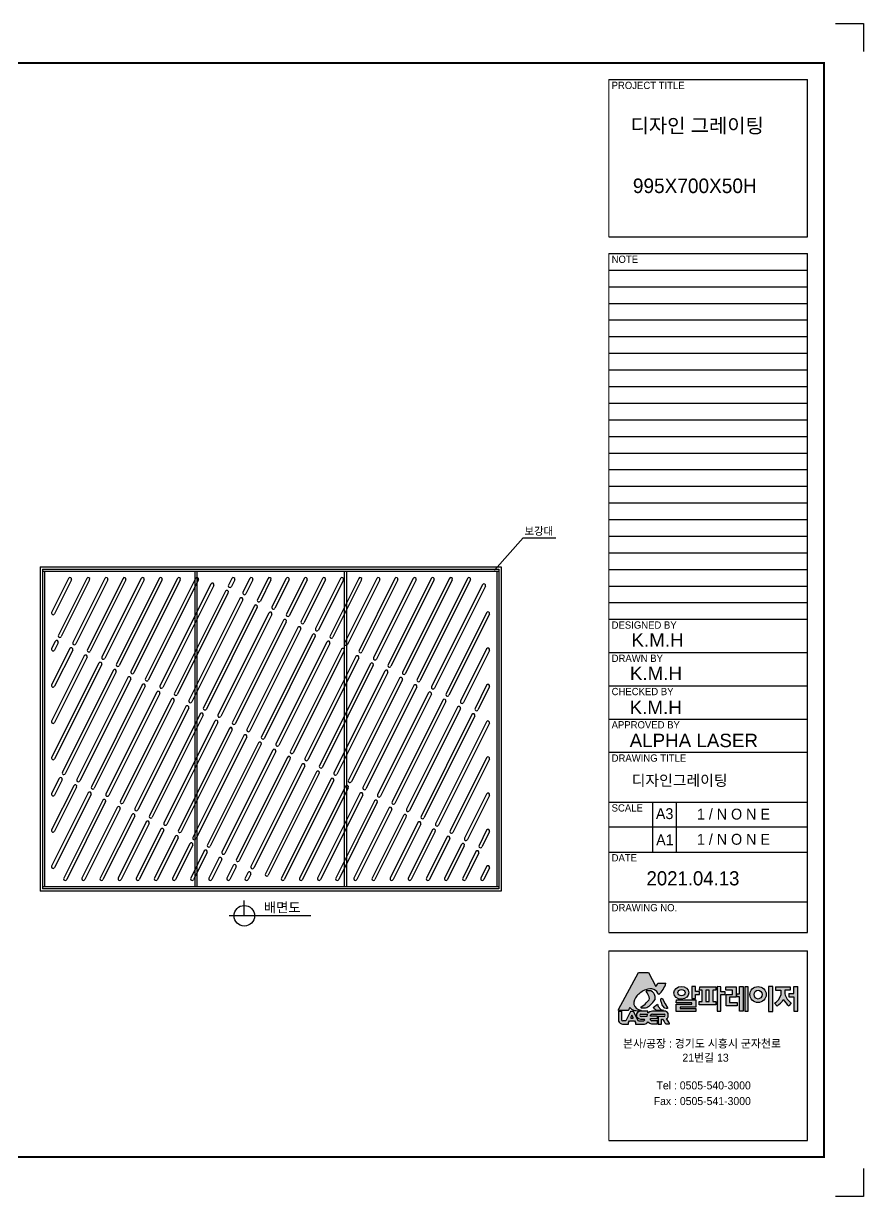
# Model space of a CAD drawing. Header units: millimetres. Extents: x 1719 to 5300, y -9423 to -6890.
# Drawn here: x 3487 to 5300, y -9423 to -6890 of the extents above; entities that cross this region are included whole.
import ezdxf
from ezdxf.enums import TextEntityAlignment as Align

# ---------------------------------------------------------------- set-up
doc = ezdxf.new("R2010")
doc.units = ezdxf.units.MM
for name, color, linetype in [('LAYOUT', 7, 'Continuous'), ('TEXT', 7, 'Continuous'), ('압연강', 40, 'Continuous')]:
    doc.layers.add(name, color=color, linetype=linetype)
doc.styles.add('H', font='')
doc.styles.get("Standard").update_dxf_attribs({"font": 'arial.ttf'})
doc.styles.get('H').set_extended_font_data('Dotum')

msp = doc.modelspace()

# ---------------------------------------------------------------- hatches: boundary and pattern name
h = msp.add_hatch(color=256)
h.dxf.hatch_style = 1
h.set_gradient(color1=(255, 0, 0), color2=(255, 159, 127), tint=1)
h.paths.add_polyline_path([(4771.353, -9019.114), (4771.265, -9020.835), (4792.044, -9020.835, 0.21428371), (4795.045, -9016.068, -0.65582827), (4796.474, -9015.672, 0.18566975), (4808.819, -9021.282, 0.14885116), (4819.485, -9021.31, 0.40417411), (4819.792, -9020.144, -0.31673285), (4804.445, -9008.054, -0.22153353), (4810.66, -8989.632, -0.10506606), (4829.845, -8976.264, -0.18522871), (4847.749, -8975.675, -0.19606385), (4857.882, -8986.88, 0.14159657), (4873.557, -8962.21), (4855.722, -8962.026), (4855.353, -8964.422), (4854, -8966.635), (4851.909, -8969.4), (4835.738, -8939.403), (4814.072, -8939.224)])
h.paths.add_polyline_path([(4831.076, -9004.452, -0.08302958), (4819.129, -9013.866, 0.23003429), (4820.355, -9015.633, 0.02120436), (4829.237, -9015.537, 0.13784813), (4839.371, -9009.452, 0.05763819), (4850.235, -8997.539, 0.06043638), (4850.117, -8990.644, 0.2375005), (4841.222, -8978.545), (4830.824, -8978.545), (4830.824, -8980.073, -0.12118266), (4838.413, -8995.509, -0.13516742)], flags=17)
h.paths.add_polyline_path([(4856.83, -9012.37), (4855.095, -9007.671), (4846.142, -9014.916, 0.04437814), (4854.043, -9021.246), (4867.625, -9020.698), (4867.625, -9020.151), (4862.844, -9018.61)], flags=17)
h.paths.add_polyline_path([(4865.391, -9008.935), (4866.791, -9011.25), (4871.232, -9015.784), (4873.892, -9016.838), (4876.92, -9016.838), (4876.887, -9015.701), (4872.061, -9006.669), (4865.458, -8994.468), (4862.565, -8996.033), (4862.565, -9000.242), (4864.618, -9005.872)])
h.paths.add_polyline_path([(4780.615, -9043.536, -0.41915539), (4777.875, -9041.03), (4777.875, -9022.551), (4771.231, -9022.551), (4771.231, -9043.854, 0.25445661), (4780.076, -9050.44), (4792.924, -9050.44), (4792.924, -9047.121), (4794.834, -9043.642), (4805.577, -9043.642), (4808.043, -9047.023), (4808.043, -9050.44), (4826.99, -9050.44, 0.1904791), (4834.73, -9045.841, 0.14773497), (4842.373, -9050.105), (4855.279, -9050.105), (4855.279, -9043.545), (4843.419, -9043.545, -0.05244857), (4840.511, -9041.483), (4840.511, -9038.412), (4855.082, -9038.412), (4855.082, -9033.431), (4840.462, -9033.431), (4840.462, -9031.215, -0.04476099), (4844.286, -9028.942), (4869.849, -9028.942, -0.64883607), (4870.391, -9033.902), (4856.495, -9033.902), (4856.495, -9050.299), (4863.941, -9050.299), (4863.941, -9039.66), (4866.488, -9039.66, 0.01692036), (4873.126, -9050.241), (4881.071, -9050.241), (4881.071, -9048.111, -0.02431798), (4874.701, -9039.835, 0.06490835), (4878.358, -9035.008), (4878.358, -9027.608, 0.2290019), (4870.124, -9022.254), (4844.34, -9022.254, 0.12700309), (4834.293, -9026.852), (4834.293, -9022.709), (4818.189, -9022.709, 0.22688985), (4810.166, -9028.406), (4810.166, -9034.493, 0.19348323), (4818.926, -9039.953), (4826.755, -9039.953, 0.03004557), (4828.262, -9041.568, 0.13671569), (4825.626, -9044.005), (4814.413, -9044.005), (4803.356, -9023.108), (4797.421, -9023.108), (4787.338, -9043.536)])
h.paths.add_polyline_path([(4797.676, -9037.925), (4797.676, -9035.807), (4800.162, -9030.878), (4803.181, -9036.066), (4803.181, -9037.925)], flags=16)
h.paths.add_polyline_path([(4819.624, -9028.935), (4833.097, -9028.897), (4832.514, -9034.405), (4820.119, -9034.405, -0.92495809)], flags=16)
edge = h.paths.add_edge_path()
edge.add_ellipse((4906.909, -8982.852), major_axis=(-16.12, -0.218), ratio=0.85059813, start_angle=0, end_angle=360)
edge = h.paths.add_edge_path(flags=16)
edge.add_ellipse((4907.127, -8982.572), major_axis=(-8.184, 0), ratio=0.84336764, start_angle=0, end_angle=360)
h.paths.add_polyline_path([(4938.381, -8997.826), (4896.044, -8997.826), (4895.779, -9004.358), (4929.42, -9004.358), (4929.42, -9007.742), (4895.896, -9007.742), (4895.896, -9022.953), (4938.259, -9022.953), (4938.259, -9016.962), (4904.038, -9016.962), (4904.038, -9013.72), (4938.381, -9013.72)])
h.paths.add_polyline_path([(4929.291, -8995.356), (4937.633, -8995.356), (4937.633, -8986.337), (4945.726, -8986.337), (4945.726, -8980.118), (4937.011, -8980.118), (4937.011, -8969.108), (4929.291, -8969.233)])
h.paths.add_polyline_path([(4951.53, -8977.404), (4951.53, -9001.509), (4945.363, -9001.509), (4945.363, -9008.605), (4981.123, -9008.605), (4981.123, -9001.572), (4974.705, -9001.572), (4974.705, -8977.393), (4980.873, -8977.393), (4980.873, -8970.297), (4946.608, -8970.297), (4946.234, -8977.404)])
h.paths.add_polyline_path([(4959.504, -8976.968), (4967.105, -8977.155), (4967.105, -9001.555), (4959.504, -9001.555)], flags=16)
h.paths.add_polyline_path([(4991.728, -8980.731), (4991.728, -8969.679), (4984.054, -8969.28), (4984.054, -9022.651), (4992.325, -9022.651), (4992.325, -8986.606), (5001.395, -8986.606), (5001.395, -8980.731)])
h.paths.add_polyline_path([(5010.621, -8992.301), (5025.269, -8992.301), (5025.269, -8970.255), (5003.017, -8970.255), (5003.078, -8977.368), (5017.414, -8977.368), (5017.414, -8986.727), (5003.39, -8986.727), (5003.39, -9010.952), (5027.387, -9010.952), (5027.387, -9003.541), (5010.621, -9003.541)])
h.paths.add_polyline_path([(5032.386, -9022.726), (5040.551, -9022.726), (5040.551, -8969.367), (5032.446, -8969.367), (5032.446, -8985.451), (5026.461, -8985.451), (5026.363, -8991.637), (5032.386, -8991.637)])
h.paths.add_polyline_path([(5043.634, -9022.787), (5051.016, -9022.787), (5051.016, -8969.763), (5043.634, -8969.763)])
edge = h.paths.add_edge_path()
edge.add_ellipse((5072.266, -8986.648), major_axis=(-17.657, 0), ratio=0.97440093, start_angle=0, end_angle=360)
edge = h.paths.add_edge_path(flags=16)
edge.add_ellipse((5072.329, -8986.648), major_axis=(0, -9.662), ratio=0.89757008, start_angle=0, end_angle=360)
h.paths.add_polyline_path([(5095.232, -9022.987), (5104.116, -9022.987), (5104.116, -8969.439), (5095.232, -8969.519)])
h.paths.add_polyline_path([(5126.847, -8997.393, 0.12138521), (5138.942, -9010.881), (5143.987, -9004.981, -0.19692761), (5130.35, -8985.026), (5130.35, -8977.425), (5141.703, -8977.425), (5141.703, -8970.218), (5110.288, -8970.218), (5110.288, -8977.269), (5121.729, -8977.269), (5121.729, -8988.027, -0.18109708), (5107.854, -9005.605), (5113.581, -9011.426, 0.10922561)])
h.paths.add_polyline_path([(5158.232, -8969.349), (5149.793, -8969.349), (5149.793, -8984.501), (5138.661, -8984.501), (5138.661, -8991.48), (5149.627, -8991.48), (5149.627, -9022.525), (5158.232, -9022.525)])

# ---------------------------------------------------------------- linework, layer by layer
for p, q in [((5239.686, -6890.44), (5299.978, -6890.44)), ((5299.978, -6890.44), (5299.978, -6950.732)), ((4750.644, -7011.589), (5178.829, -7011.589)), ((5178.829, -7351.12), (5178.829, -7011.589)), ((4750.644, -7351.12), (5178.829, -7351.12)), ((4750.644, -7387.008), (5178.829, -7387.008)), ((5178.829, -8852.41), (5178.829, -7387.008)), ((4750.644, -7422.896), (5178.829, -7422.896)), ((4750.644, -7458.784), (5178.829, -7458.784)), ((4750.644, -7494.672), (5178.829, -7494.672)), ((4750.644, -7530.56), (5178.829, -7530.56)), ((4750.644, -7566.448), (5178.829, -7566.448)), ((4750.644, -7602.336), (5178.829, -7602.336)), ((4750.644, -7638.224), (5178.829, -7638.224)), ((4750.644, -7674.112), (5178.829, -7674.112)), ((4750.644, -7710), (5178.829, -7710)), ((4750.644, -7745.888), (5178.829, -7745.888)), ((4750.644, -7781.776), (5178.829, -7781.776)), ((4750.644, -7817.664), (5178.829, -7817.664)), ((4750.644, -7853.552), (5178.829, -7853.552)), ((4750.644, -7889.44), (5178.829, -7889.44)), ((4750.644, -7925.328), (5178.829, -7925.328)), ((4750.644, -7961.216), (5178.829, -7961.216)), ((4750.644, -7997.104), (5178.829, -7997.104)), ((4750.644, -8032.992), (5178.829, -8032.992)), ((3522.844, -8063.423), (4517.844, -8063.423)), ((3522.844, -8063.423), (3522.844, -8763.423)), ((3527.844, -8068.423), (4512.844, -8068.423)), ((3527.844, -8068.423), (3527.844, -8758.423)), ((3527.844, -8072.923), (4512.844, -8072.923)), ((3532.344, -8072.923), (3532.344, -8753.923)), ((3856.844, -8072.923), (3856.844, -8753.923)), ((3861.344, -8072.923), (3861.344, -8753.923)), ((4179.344, -8072.923), (4179.344, -8753.923)), ((4183.844, -8072.923), (4183.844, -8753.923)), ((4508.344, -8072.923), (4508.344, -8753.923)), ((4512.844, -8068.423), (4512.844, -8758.423)), ((4517.844, -8063.423), (4517.844, -8763.423)), ((4750.644, -8068.88), (5178.829, -8068.88)), ((4750.644, -8104.768), (5178.829, -8104.768)), ((4750.644, -8140.656), (5178.829, -8140.656)), ((4750.644, -8176.544), (5178.829, -8176.544)), ((4750.644, -8248.32), (5178.829, -8248.32)), ((4750.644, -8320.096), (5178.829, -8320.096)), ((4750.644, -8391.872), (5178.829, -8391.872)), ((4750.644, -8463.648), (5178.829, -8463.648)), ((4750.644, -8571.312), (5178.829, -8571.312)), ((4844.5, -8571.312), (4844.5, -8678.976)), ((4895.966, -8571.312), (4895.966, -8678.976)), ((5178.829, -8625.144), (4750.644, -8625.144)), ((4750.644, -8678.976), (5178.829, -8678.976)), ((4512.844, -8753.923), (3527.844, -8753.923)), ((4512.844, -8758.423), (3527.844, -8758.423)), ((4517.844, -8763.423), (3522.844, -8763.423)), ((3963.653, -8816.595), (3963.653, -8783.823)), ((4750.644, -8786.64), (5178.829, -8786.64)), ((4107.296, -8816.595), (3930.882, -8816.595)), ((4750.644, -8852.41), (5178.829, -8852.41)), ((4750.644, -8892.489), (5178.829, -8892.489)), ((5178.829, -9301.548), (5178.829, -8892.489)), ((4771.353, -9019.114), (4814.072, -8939.224)), ((4814.072, -8939.224), (4835.738, -8939.403)), ((4835.738, -8939.403), (4851.909, -8969.4)), ((4855.353, -8964.422), (4855.722, -8962.026)), ((4855.722, -8962.026), (4873.557, -8962.21)), ((4841.222, -8978.545), (4830.824, -8978.545)), ((4830.824, -8978.545), (4830.824, -8980.073)), ((4851.909, -8969.4), (4854, -8966.635)), ((4854, -8966.635), (4855.353, -8964.422)), ((4937.011, -8969.108), (4929.291, -8969.233)), ((4929.291, -8969.233), (4929.291, -8995.356)), ((4937.011, -8980.118), (4937.011, -8969.108)), ((4945.726, -8980.118), (4937.011, -8980.118)), ((4937.633, -8995.356), (4937.633, -8986.337)), ((4937.633, -8986.337), (4945.726, -8986.337)), ((4945.726, -8986.337), (4945.726, -8980.118)), ((4946.234, -8977.404), (4946.608, -8970.297)), ((4951.53, -8977.404), (4946.234, -8977.404)), ((4946.608, -8970.297), (4980.873, -8970.297)), ((4951.53, -9001.509), (4951.53, -8977.404)), ((4959.504, -8976.968), (4959.504, -9001.555)), ((4967.105, -8977.155), (4959.504, -8976.968)), ((4967.105, -9001.555), (4967.105, -8977.155)), ((4980.873, -8977.393), (4974.705, -8977.393)), ((4974.705, -8977.393), (4974.705, -9001.572)), ((4980.873, -8970.297), (4980.873, -8977.393)), ((4984.054, -8969.28), (4984.054, -9022.651)), ((4991.728, -8969.679), (4984.054, -8969.28)), ((4991.728, -8980.731), (4991.728, -8969.679)), ((5001.395, -8980.731), (4991.728, -8980.731)), ((4992.325, -9022.651), (4992.325, -8986.606)), ((4992.325, -8986.606), (5001.395, -8986.606)), ((5001.395, -8986.606), (5001.395, -8980.731)), ((5003.017, -8970.255), (5025.269, -8970.255)), ((5003.078, -8977.368), (5003.017, -8970.255)), ((5017.414, -8977.368), (5003.078, -8977.368)), ((5003.39, -9010.952), (5003.39, -8986.727)), ((5003.39, -8986.727), (5017.414, -8986.727)), ((5017.414, -8986.727), (5017.414, -8977.368)), ((5025.269, -8970.255), (5025.269, -8992.301)), ((5026.363, -8991.637), (5026.461, -8985.451)), ((5026.461, -8985.451), (5032.446, -8985.451)), ((5032.446, -8985.451), (5032.446, -8969.367)), ((5032.446, -8969.367), (5040.551, -8969.367)), ((5040.551, -8969.367), (5040.551, -9022.726)), ((5043.634, -8969.763), (5043.634, -9022.787)), ((5051.016, -8969.763), (5043.634, -8969.763)), ((5051.016, -9022.787), (5051.016, -8969.763)), ((5104.116, -8969.439), (5095.232, -8969.519)), ((5095.232, -8969.519), (5095.232, -9022.987)), ((5104.116, -9022.987), (5104.116, -8969.439)), ((5110.288, -8970.218), (5141.703, -8970.218)), ((5110.288, -8970.218), (5110.288, -8977.269)), ((5110.288, -8977.269), (5121.729, -8977.269)), ((5121.729, -8977.269), (5121.729, -8988.027)), ((5141.703, -8977.425), (5130.35, -8977.425)), ((5130.35, -8977.425), (5130.35, -8985.026)), ((5138.661, -8984.501), (5138.661, -8991.48)), ((5138.661, -8984.501), (5149.793, -8984.501)), ((5141.703, -8970.218), (5141.703, -8977.425)), ((5149.793, -8984.501), (5149.793, -8969.349)), ((5149.793, -8969.349), (5158.232, -8969.349)), ((5158.232, -9022.525), (5158.232, -8969.349)), ((4846.142, -9014.916), (4855.095, -9007.671)), ((4855.095, -9007.671), (4856.83, -9012.37)), ((4856.83, -9012.37), (4862.844, -9018.61)), ((4862.565, -8996.033), (4865.458, -8994.468)), ((4862.565, -9000.242), (4862.565, -8996.033)), ((4864.618, -9005.872), (4862.565, -9000.242)), ((4865.391, -9008.935), (4864.618, -9005.872)), ((4866.791, -9011.25), (4865.391, -9008.935)), ((4865.504, -8994.552), (4872.061, -9006.669)), ((4871.232, -9015.784), (4866.791, -9011.25)), ((4872.061, -9006.669), (4876.887, -9015.701)), ((4895.779, -9004.358), (4896.044, -8997.826)), ((4929.42, -9004.358), (4895.779, -9004.358)), ((4895.896, -9022.953), (4895.896, -9007.742)), ((4895.896, -9007.742), (4929.42, -9007.742)), ((4896.044, -8997.826), (4938.381, -8997.826)), ((4938.381, -9013.72), (4904.038, -9013.72)), ((4904.038, -9013.72), (4904.038, -9016.962)), ((4929.291, -8995.356), (4937.633, -8995.356)), ((4929.42, -9007.742), (4929.42, -9004.358)), ((4938.381, -8997.826), (4938.381, -9013.72)), ((4945.363, -9008.605), (4945.363, -9001.509)), ((4945.363, -9001.509), (4951.53, -9001.509)), ((4981.123, -9008.605), (4945.363, -9008.605)), ((4959.504, -9001.555), (4967.105, -9001.555)), ((4974.705, -9001.572), (4981.123, -9001.572)), ((4981.123, -9001.572), (4981.123, -9008.605)), ((5027.387, -9010.952), (5003.39, -9010.952)), ((5025.269, -8992.301), (5010.621, -8992.301)), ((5010.621, -8992.301), (5010.621, -9003.541)), ((5010.621, -9003.541), (5027.387, -9003.541)), ((5032.386, -8991.637), (5026.363, -8991.637)), ((5027.387, -9003.541), (5027.387, -9010.952)), ((5032.386, -9022.726), (5032.386, -8991.637)), ((5107.854, -9005.605), (5113.581, -9011.426)), ((5138.661, -8991.48), (5149.627, -8991.48)), ((5143.987, -9004.981), (5138.942, -9010.881)), ((5149.627, -8991.48), (5149.627, -9022.525)), ((4771.231, -9022.551), (4777.875, -9022.551)), ((4771.231, -9022.551), (4771.231, -9043.854)), ((4771.265, -9020.835), (4771.353, -9019.114)), ((4792.044, -9020.835), (4771.265, -9020.835)), ((4777.875, -9022.551), (4777.875, -9041.03)), ((4797.421, -9023.108), (4787.338, -9043.536)), ((4803.356, -9023.108), (4797.421, -9023.108)), ((4800.162, -9030.878), (4797.676, -9035.807)), ((4797.676, -9035.807), (4797.676, -9037.925)), ((4797.676, -9037.925), (4803.181, -9037.925)), ((4803.181, -9036.066), (4800.162, -9030.878)), ((4803.181, -9037.925), (4803.181, -9036.066)), ((4814.413, -9044.005), (4803.356, -9023.108)), ((4810.166, -9028.406), (4810.166, -9034.493)), ((4834.293, -9022.709), (4818.189, -9022.709)), ((4818.926, -9039.953), (4826.755, -9039.953)), ((4819.624, -9028.935), (4833.097, -9028.897)), ((4832.514, -9034.405), (4820.051, -9034.405)), ((4833.097, -9028.897), (4832.514, -9034.405)), ((4834.293, -9026.852), (4834.293, -9022.709)), ((4840.462, -9033.431), (4840.462, -9031.215)), ((4855.082, -9033.431), (4840.462, -9033.431)), ((4840.511, -9041.483), (4840.511, -9038.412)), ((4840.511, -9038.412), (4855.082, -9038.412)), ((4844.286, -9028.942), (4869.849, -9028.942)), ((4870.124, -9022.254), (4844.34, -9022.254)), ((4867.625, -9020.698), (4854.043, -9021.246)), ((4855.082, -9038.412), (4855.082, -9033.431)), ((4870.391, -9033.902), (4856.495, -9033.902)), ((4856.495, -9033.902), (4856.495, -9050.299)), ((4862.844, -9018.61), (4867.625, -9020.151)), ((4863.941, -9050.299), (4863.941, -9039.66)), ((4863.941, -9039.66), (4866.488, -9039.66)), ((4867.625, -9020.151), (4867.625, -9020.698)), ((4873.892, -9016.838), (4871.232, -9015.784)), ((4876.92, -9016.838), (4873.892, -9016.838)), ((4876.887, -9015.701), (4876.92, -9016.838)), ((4878.358, -9035.008), (4878.358, -9027.608)), ((4938.259, -9022.953), (4895.896, -9022.953)), ((4904.038, -9016.962), (4938.259, -9016.962)), ((4938.259, -9016.962), (4938.259, -9022.953)), ((4984.054, -9022.651), (4992.325, -9022.651)), ((5040.551, -9022.726), (5032.386, -9022.726)), ((5043.634, -9022.787), (5051.016, -9022.787)), ((5095.232, -9022.987), (5104.116, -9022.987)), ((5149.627, -9022.525), (5158.232, -9022.525)), ((4780.076, -9050.44), (4792.924, -9050.44)), ((4787.338, -9043.536), (4780.34, -9043.536)), ((4792.924, -9047.121), (4794.834, -9043.642)), ((4792.924, -9050.44), (4792.924, -9047.121)), ((4794.834, -9043.642), (4805.577, -9043.642)), ((4805.577, -9043.642), (4808.043, -9047.023)), ((4808.043, -9047.023), (4808.043, -9050.44)), ((4808.043, -9050.44), (4826.99, -9050.44)), ((4825.626, -9044.005), (4814.413, -9044.005)), ((4842.373, -9050.105), (4855.279, -9050.105)), ((4855.279, -9043.545), (4843.419, -9043.545)), ((4855.279, -9050.105), (4855.279, -9043.545)), ((4856.495, -9050.299), (4863.941, -9050.299)), ((4873.126, -9050.241), (4881.071, -9050.241)), ((4881.071, -9050.241), (4881.071, -9048.111)), ((4750.644, -9301.548), (5178.829, -9301.548)), ((5299.978, -9362.405), (5299.978, -9422.697)), ((5299.978, -9422.697), (5239.686, -9422.697))]:
    msp.add_line(p, q)
at = {"color": 0, "lineweight": 20}
for p, q in [((4750.644, -7351.12), (4750.644, -7011.589)), ((4750.644, -8852.41), (4750.644, -7387.008)), ((4750.644, -9301.548), (4750.644, -8892.489))]:
    msp.add_line(p, q, dxfattribs=at)
at = {"color": 4}
for p, q in [((4503.483, -8070.654), (4565.604, -8000.491)), ((4565.604, -8000.491), (4636.127, -8000.491))]:
    msp.add_line(p, q, dxfattribs=at)
msp.add_circle((3963.653, -8816.595), 22.209)
for centre, radius, start, end in [((4823.037, -8947.426), 52.639, 311.450856, 343.688092), ((4851.71, -9028.093), 56.253, 112.874191, 136.864774), ((4839.565, -8999.306), 25.008, 70.897875, 112.875146), ((4803.24, -9003.217), 36.008, 12.360482, 39.998737), ((4833.652, -8993.43), 16.7, 9.603428, 63.04441), ((4839.077, -8993.701), 20.004, 19.937496, 64.30917), ((5091.322, -8978.29), 31.928, 301.183897, 342.243286), ((5161.52, -8978.363), 31.873, 192.066379, 236.628652), ((4827.322, -9005.513), 23.017, 136.374935, 186.339734), ((4820.704, -9003.201), 16.968, 196.62086, 266.919681), ((4810.66, -8989.632), 8.407257610087983e-13, 159.499335, 330.642246), ((4796.953, -8973.435), 46.113, 298.744002, 317.729432), ((4821.561, -9013.487), 2.461, 188.84762, 240.666143), ((4823.479, -8994.465), 21.845, 285.284059, 316.678667), ((4818.506, -8986.659), 21.785, 305.237908, 336.029381), ((4793.304, -8956.533), 70.162, 311.040269, 324.23537), ((4821.759, -8994.576), 28.629, 354.060111, 7.894282), ((5088.476, -8974.409), 44.728, 304.144287, 329.078111), ((5160.264, -8979.593), 37.862, 208.042123, 235.726125), ((4788.238, -9015.111), 6.874, 303.622917, 352.00729), ((4795.845, -9016.18), 0.808, 38.969526, 171.952327), ((4809.94, -9002.427), 18.888, 224.525084, 266.598355), ((4796.474, -9015.672), 6.429079348890809e-13, 41.27589, 185.355825), ((4814.198, -9003.78), 18.31, 252.915246, 285.363177), ((4820.132, -9033.943), 11.401, 99.810014, 150.943632), ((4821.337, -9026.327), 13.837, 216.162997, 259.964855), ((4820.085, -9031.651), 2.754, 99.63864, 269.291235), ((4819.035, -9020.568), 0.868, 270.941248, 29.231829), ((4823.662, -8910.909), 104.776, 268.191046, 273.049999), ((4840.932, -9028.235), 18.392, 219.576346, 226.460213), ((4848.222, -9044.012), 22.101, 100.116137, 129.068103), ((4855.045, -9051.393), 24.896, 115.603417, 125.855038), ((4885.68, -8973.658), 57.145, 226.21908, 236.38313), ((5026.102, -8946.89), 184.616, 210.165655, 214.043147), ((4869.013, -9031.543), 2.732, 300.282236, 72.190083), ((4868.702, -9033.449), 11.285, 31.170272, 82.764029), ((4858.018, -9023.394), 23.423, 315.418233, 330.273293), ((4962.921, -8978.523), 107.433, 214.798961, 220.371132), ((4781.705, -9039.02), 11.536, 204.778695, 261.883955), ((4780.477, -9040.936), 2.604, 182.061918, 266.973053), ((4831.317, -9047.517), 6.688, 117.182533, 148.322406), ((4825.042, -9038.35), 12.245, 279.151715, 322.289549), ((4845.61, -9035.321), 15.134, 224.033536, 257.648747), ((4851.764, -9028.689), 17.039, 228.666746, 240.676069)]:
    msp.add_arc(centre, radius, start, end)
for centre, major_axis, ratio in [((4906.909, -8982.852), (-16.12, -0.218), 0.85059813), ((4907.127, -8982.572), (-8.184, 0), 0.84336764), ((5072.266, -8986.648), (-17.657, 0), 0.97440093), ((5072.329, -8986.648), (0, -9.662), 0.89757008)]:
    msp.add_ellipse(centre, major_axis=major_axis, ratio=ratio)
at = {"layer": 'LAYOUT'}
for p, q in [((5214.717, -6975.701), (4159.61, -6975.701)), ((5214.717, -7212.562), (5214.717, -6975.701)), ((5214.717, -9337.436), (5214.717, -8953.761)), ((4234.213, -9337.436), (5214.717, -9337.436))]:
    msp.add_line(p, q, dxfattribs=at)
at = {"layer": 'LAYOUT', "const_width": 4.263}
msp.add_lwpolyline([(1804.27, -9337.436), (5214.717, -9337.436), (5214.717, -6975.701), (1804.27, -6975.701)], close=True, dxfattribs=at)
at = {"layer": '압연강'}
for p, q in [((3584.45, -8088.423), (3547.844, -8161.637)), ((3590.711, -8091.553), (3554.105, -8164.767)), ((3623.582, -8088.423), (3562.372, -8210.843)), ((3629.843, -8091.553), (3568.633, -8213.973)), ((3662.713, -8088.423), (3593.677, -8226.495)), ((3668.974, -8091.553), (3599.938, -8229.626)), ((3701.844, -8088.423), (3624.982, -8242.148)), ((3708.105, -8091.553), (3631.243, -8245.278)), ((3740.975, -8088.423), (3656.287, -8257.8)), ((3747.236, -8091.553), (3662.548, -8260.931)), ((3780.106, -8088.423), (3687.591, -8273.453)), ((3786.367, -8091.553), (3693.852, -8276.583)), ((3819.238, -8088.423), (3718.896, -8289.105)), ((3825.499, -8091.553), (3725.157, -8292.236)), ((3858.369, -8088.423), (3750.201, -8304.758)), ((3864.63, -8091.553), (3756.462, -8307.888)), ((3891.444, -8100.535), (3781.506, -8320.41)), ((3936.631, -8088.423), (3929.457, -8102.771)), ((3942.892, -8091.553), (3935.718, -8105.901)), ((3975.762, -8088.423), (3960.762, -8118.423)), ((3982.023, -8091.553), (3967.023, -8121.554)), ((4014.894, -8088.423), (3992.067, -8134.076)), ((4021.154, -8091.553), (3998.328, -8137.206)), ((4054.025, -8088.423), (4023.372, -8149.728)), ((4060.286, -8091.553), (4029.633, -8152.859)), ((4093.156, -8088.423), (4054.677, -8165.381)), ((4099.417, -8091.553), (4060.938, -8168.511)), ((4132.287, -8088.423), (4085.982, -8181.033)), ((4138.548, -8091.553), (4092.243, -8184.164)), ((4171.418, -8088.423), (4117.287, -8196.686)), ((4177.679, -8091.553), (4123.548, -8199.816)), ((4210.549, -8088.423), (4148.592, -8212.338)), ((4216.81, -8091.553), (4154.853, -8215.469)), ((4249.681, -8088.423), (4179.897, -8227.991)), ((4255.942, -8091.553), (4186.158, -8231.121)), ((4288.812, -8088.423), (4211.202, -8243.643)), ((4295.073, -8091.553), (4217.463, -8246.774)), ((4327.943, -8088.423), (4242.507, -8259.296)), ((4334.204, -8091.553), (4248.768, -8262.426)), ((4367.074, -8088.423), (4273.812, -8274.948)), ((4373.335, -8091.553), (4280.073, -8278.079)), ((4406.205, -8088.423), (4305.117, -8290.6)), ((4412.466, -8091.553), (4311.378, -8293.731)), ((4445.337, -8088.423), (4336.422, -8306.253)), ((4451.598, -8091.553), (4342.683, -8309.383)), ((4477.664, -8102.03), (4367.727, -8321.905)), ((3897.705, -8103.665), (3787.767, -8323.541)), ((3922.749, -8116.187), (3812.811, -8336.063)), ((3929.01, -8119.318), (3819.072, -8339.193)), ((4483.925, -8105.161), (4373.988, -8325.036)), ((3954.054, -8131.84), (3844.116, -8351.715)), ((3960.315, -8134.97), (3850.377, -8354.846)), ((3985.359, -8147.492), (3875.421, -8367.368)), ((3991.62, -8150.623), (3881.682, -8370.498)), ((4016.664, -8163.145), (3906.726, -8383.02)), ((4022.925, -8166.275), (3912.987, -8386.15)), ((4047.969, -8178.797), (3938.031, -8398.672)), ((4486.583, -8162.456), (4399.031, -8337.558)), ((4492.844, -8165.586), (4405.292, -8340.688)), ((4054.23, -8181.928), (3944.292, -8401.803)), ((4079.274, -8194.45), (3969.336, -8414.325)), ((4085.535, -8197.58), (3975.597, -8417.455)), ((3555.663, -8224.259), (3547.844, -8239.899)), ((3561.924, -8227.39), (3554.105, -8243.03)), ((4110.579, -8210.102), (4000.641, -8429.977)), ((4116.84, -8213.233), (4006.902, -8433.108)), ((4141.884, -8225.755), (4031.946, -8445.63)), ((4148.145, -8228.885), (4038.207, -8448.76)), ((3586.968, -8239.912), (3547.844, -8318.161)), ((3593.229, -8243.042), (3554.105, -8321.292)), ((4173.189, -8241.407), (4063.251, -8461.282)), ((4179.45, -8244.537), (4069.512, -8464.413)), ((4486.583, -8240.718), (4430.336, -8353.21)), ((4492.844, -8243.849), (4436.597, -8356.341)), ((3618.273, -8255.564), (3547.844, -8396.424)), ((3649.578, -8271.217), (3547.844, -8474.686)), ((3624.534, -8258.695), (3554.105, -8399.554)), ((3655.839, -8274.347), (3554.105, -8477.817)), ((4204.494, -8257.059), (4094.556, -8476.935)), ((4210.755, -8260.19), (4100.817, -8480.065)), ((4235.799, -8272.712), (4125.861, -8492.587)), ((4242.059, -8275.842), (4132.122, -8495.718)), ((3680.883, -8286.869), (3570.946, -8506.744)), ((3687.144, -8290), (3577.207, -8509.875)), ((3712.188, -8302.522), (3602.251, -8522.397)), ((3718.449, -8305.652), (3608.512, -8525.527)), ((4267.103, -8288.364), (4157.166, -8508.24)), ((4273.364, -8291.495), (4163.427, -8511.37)), ((4298.408, -8304.017), (4188.471, -8523.892)), ((3743.493, -8318.174), (3633.555, -8538.049)), ((3749.754, -8321.305), (3639.816, -8541.18)), ((4304.669, -8307.147), (4194.732, -8527.023)), ((4329.713, -8319.669), (4219.776, -8539.545)), ((4335.974, -8322.8), (4226.037, -8542.675)), ((4486.583, -8318.981), (4461.641, -8368.863)), ((4492.844, -8322.111), (4467.902, -8371.993)), ((3774.798, -8333.827), (3664.86, -8553.702)), ((3781.059, -8336.957), (3671.121, -8556.832)), ((3806.103, -8349.479), (3696.165, -8569.354)), ((3812.364, -8352.609), (3702.426, -8572.485)), ((4361.018, -8335.322), (4251.081, -8555.197)), ((4367.279, -8338.452), (4257.342, -8558.328)), ((4392.323, -8350.974), (4282.386, -8570.85)), ((4398.584, -8354.105), (4288.647, -8573.98)), ((3837.408, -8365.131), (3727.47, -8585.007)), ((3843.669, -8368.262), (3733.731, -8588.137)), ((3868.713, -8380.784), (3758.775, -8600.659)), ((4423.628, -8366.627), (4313.691, -8586.502)), ((4429.889, -8369.757), (4319.952, -8589.633)), ((3874.974, -8383.914), (3765.036, -8603.79)), ((3900.018, -8396.436), (3790.08, -8616.312)), ((3906.279, -8399.567), (3796.341, -8619.442)), ((4454.933, -8382.279), (4344.995, -8602.155)), ((4461.194, -8385.41), (4351.256, -8605.285)), ((4486.238, -8397.932), (4376.3, -8617.807)), ((4492.499, -8401.062), (4382.561, -8620.938)), ((3931.323, -8412.089), (3821.385, -8631.964)), ((3937.584, -8415.219), (3827.646, -8635.095)), ((3962.628, -8427.741), (3852.69, -8647.617)), ((3968.889, -8430.872), (3858.951, -8650.747)), ((3993.933, -8443.394), (3883.995, -8663.269)), ((4000.194, -8446.524), (3890.256, -8666.4)), ((4025.238, -8459.046), (3915.3, -8678.922)), ((4031.499, -8462.177), (3921.561, -8682.052)), ((4056.543, -8474.699), (3946.605, -8694.574)), ((4062.804, -8477.829), (3952.866, -8697.705)), ((4486.583, -8475.505), (4407.605, -8633.46)), ((4492.844, -8478.636), (4413.866, -8636.59)), ((4087.848, -8490.351), (3977.91, -8710.227)), ((4094.109, -8493.482), (3984.171, -8713.357)), ((4119.153, -8506.004), (4009.215, -8725.879)), ((3564.237, -8520.161), (3547.844, -8552.949)), ((3570.498, -8523.291), (3554.105, -8556.079)), ((4125.414, -8509.134), (4015.476, -8729.01)), ((4150.458, -8521.656), (4043.639, -8735.292)), ((4156.719, -8524.787), (4049.9, -8738.423)), ((3595.542, -8535.813), (3547.844, -8631.211)), ((3626.847, -8551.466), (3547.844, -8709.473)), ((3601.803, -8538.944), (3554.105, -8634.341)), ((3633.108, -8554.596), (3554.105, -8712.604)), ((4181.763, -8537.309), (4082.771, -8735.292)), ((4188.024, -8540.439), (4089.032, -8738.423)), ((4213.067, -8552.961), (4121.902, -8735.292)), ((4219.328, -8556.092), (4128.163, -8738.423)), ((4486.583, -8553.768), (4438.91, -8649.112)), ((4492.844, -8556.898), (4445.171, -8652.243)), ((3658.152, -8567.118), (3574.065, -8735.292)), ((3664.413, -8570.249), (3580.326, -8738.423)), ((3689.457, -8582.771), (3613.196, -8735.292)), ((4244.372, -8568.614), (4161.033, -8735.292)), ((4250.633, -8571.744), (4167.294, -8738.423)), ((4275.677, -8584.266), (4200.164, -8735.292)), ((3695.718, -8585.901), (3619.457, -8738.423)), ((3720.762, -8598.423), (3652.328, -8735.292)), ((3727.023, -8601.554), (3658.589, -8738.423)), ((4281.938, -8587.397), (4206.425, -8738.423)), ((4306.982, -8599.919), (4239.295, -8735.292)), ((4313.243, -8603.049), (4245.556, -8738.423)), ((3752.067, -8614.076), (3691.459, -8735.292)), ((3758.328, -8617.206), (3697.72, -8738.423)), ((3783.372, -8629.728), (3730.59, -8735.292)), ((3789.633, -8632.859), (3736.851, -8738.423)), ((4338.287, -8615.571), (4278.427, -8735.292)), ((4344.548, -8618.702), (4284.688, -8738.423)), ((4369.592, -8631.224), (4317.558, -8735.292)), ((4375.853, -8634.354), (4323.819, -8738.423)), ((4486.583, -8632.03), (4470.215, -8664.765)), ((3814.677, -8645.381), (3769.721, -8735.292)), ((3820.938, -8648.511), (3775.982, -8738.423)), ((4400.897, -8646.876), (4356.689, -8735.292)), ((4407.158, -8650.007), (4362.95, -8738.423)), ((4492.844, -8635.161), (4476.476, -8667.895)), ((3845.982, -8661.033), (3808.852, -8735.292)), ((3852.243, -8664.164), (3815.113, -8738.423)), ((3877.287, -8676.686), (3847.984, -8735.292)), ((3883.548, -8679.816), (3854.244, -8738.423)), ((4432.202, -8662.528), (4395.82, -8735.292)), ((4438.463, -8665.659), (4402.081, -8738.423)), ((4463.507, -8678.181), (4434.951, -8735.292)), ((4469.768, -8681.311), (4441.212, -8738.423)), ((3908.592, -8692.338), (3887.115, -8735.292)), ((3914.853, -8695.469), (3893.376, -8738.423)), ((3939.897, -8707.991), (3926.246, -8735.292)), ((4486.583, -8710.292), (4474.083, -8735.292)), ((3946.158, -8711.121), (3932.507, -8738.423)), ((3971.202, -8723.643), (3965.377, -8735.292)), ((3977.463, -8726.774), (3971.638, -8738.423)), ((4492.844, -8713.423), (4480.344, -8738.423))]:
    msp.add_line(p, q, dxfattribs=at)
for centre, start, end in [((3587.581, -8089.988), 333.434949, 153.434949), ((3626.712, -8089.988), 333.434949, 153.434949), ((3665.843, -8089.988), 333.434949, 153.434949), ((3704.974, -8089.988), 333.434949, 153.434949), ((3744.106, -8089.988), 333.434949, 153.434949), ((3783.237, -8089.988), 333.434949, 153.434949), ((3822.368, -8089.988), 333.434949, 153.434949), ((3861.499, -8089.988), 333.434949, 153.434949), ((3894.575, -8102.1), 333.434949, 153.434949), ((3932.588, -8104.336), 153.434949, 333.434949), ((3939.762, -8089.988), 333.434949, 153.434949), ((3978.893, -8089.988), 333.434949, 153.434949), ((4018.024, -8089.988), 333.434949, 153.434949), ((4057.155, -8089.988), 333.434949, 153.434949), ((4096.286, -8089.988), 333.434949, 153.434949), ((4135.418, -8089.988), 333.434949, 153.434949), ((4174.549, -8089.988), 333.434949, 153.434949), ((4213.68, -8089.988), 333.434949, 153.434949), ((4252.811, -8089.988), 333.434949, 153.434949), ((4291.942, -8089.988), 333.434949, 153.434949), ((4331.074, -8089.988), 333.434949, 153.434949), ((4370.205, -8089.988), 333.434949, 153.434949), ((4409.336, -8089.988), 333.434949, 153.434949), ((4448.467, -8089.988), 333.434949, 153.434949), ((4480.795, -8103.595), 333.434949, 153.434949), ((3925.879, -8117.752), 333.434949, 153.434949), ((3963.893, -8119.988), 153.434949, 333.434949), ((3957.184, -8133.405), 333.434949, 153.434949), ((3988.489, -8149.057), 333.434949, 153.434949), ((3995.198, -8135.641), 153.434949, 333.434949), ((4026.503, -8151.293), 153.434949, 333.434949), ((3550.974, -8163.202), 153.434949, 333.434949), ((4019.794, -8164.71), 333.434949, 153.434949), ((4051.099, -8180.362), 333.434949, 153.434949), ((4057.807, -8166.946), 153.434949, 333.434949), ((4489.713, -8164.021), 333.434949, 153.434949), ((4082.404, -8196.015), 333.434949, 153.434949), ((4089.112, -8182.598), 153.434949, 333.434949), ((4120.417, -8198.251), 153.434949, 333.434949), ((3558.794, -8225.824), 333.434949, 153.434949), ((3565.502, -8212.408), 153.434949, 333.434949), ((3596.807, -8228.06), 153.434949, 333.434949), ((4113.709, -8211.667), 333.434949, 153.434949), ((4145.014, -8227.32), 333.434949, 153.434949), ((4151.722, -8213.903), 153.434949, 333.434949), ((4183.027, -8229.556), 153.434949, 333.434949), ((3550.974, -8241.464), 153.434949, 333.434949), ((3590.099, -8241.477), 333.434949, 153.434949), ((3621.404, -8257.129), 333.434949, 153.434949), ((3628.112, -8243.713), 153.434949, 333.434949), ((4176.319, -8242.972), 333.434949, 153.434949), ((4207.624, -8258.625), 333.434949, 153.434949), ((4214.332, -8245.208), 153.434949, 333.434949), ((4489.713, -8242.283), 333.434949, 153.434949), ((3652.709, -8272.782), 333.434949, 153.434949), ((3659.417, -8259.365), 153.434949, 333.434949), ((3690.722, -8275.018), 153.434949, 333.434949), ((4238.929, -8274.277), 333.434949, 153.434949), ((4245.637, -8260.861), 153.434949, 333.434949), ((4276.942, -8276.513), 153.434949, 333.434949), ((3684.014, -8288.434), 333.434949, 153.434949), ((3715.319, -8304.087), 333.434949, 153.434949), ((3722.027, -8290.67), 153.434949, 333.434949), ((3753.332, -8306.323), 153.434949, 333.434949), ((4270.234, -8289.93), 333.434949, 153.434949), ((4301.539, -8305.582), 333.434949, 153.434949), ((4308.247, -8292.166), 153.434949, 333.434949), ((3550.974, -8319.727), 153.434949, 333.434949), ((3746.624, -8319.739), 333.434949, 153.434949), ((3784.637, -8321.975), 153.434949, 333.434949), ((4332.844, -8321.235), 333.434949, 153.434949), ((4339.552, -8307.818), 153.434949, 333.434949), ((4370.857, -8323.471), 153.434949, 333.434949), ((4489.713, -8320.546), 333.434949, 153.434949), ((3777.929, -8335.392), 333.434949, 153.434949), ((3809.234, -8351.044), 333.434949, 153.434949), ((3815.942, -8337.628), 153.434949, 333.434949), ((3847.247, -8353.28), 153.434949, 333.434949), ((4364.149, -8336.887), 333.434949, 153.434949), ((4395.454, -8352.54), 333.434949, 153.434949), ((4402.162, -8339.123), 153.434949, 333.434949), ((4433.467, -8354.776), 153.434949, 333.434949), ((3840.539, -8366.697), 333.434949, 153.434949), ((3871.843, -8382.349), 333.434949, 153.434949), ((3878.552, -8368.933), 153.434949, 333.434949), ((4426.759, -8368.192), 333.434949, 153.434949), ((4458.064, -8383.845), 333.434949, 153.434949), ((4464.772, -8370.428), 153.434949, 333.434949), ((3550.974, -8397.989), 153.434949, 333.434949), ((3903.148, -8398.002), 333.434949, 153.434949), ((3909.857, -8384.585), 153.434949, 333.434949), ((3941.162, -8400.238), 153.434949, 333.434949), ((4489.369, -8399.497), 333.434949, 153.434949), ((3934.453, -8413.654), 333.434949, 153.434949), ((3965.758, -8429.307), 333.434949, 153.434949), ((3972.467, -8415.89), 153.434949, 333.434949), ((4003.772, -8431.543), 153.434949, 333.434949), ((3997.063, -8444.959), 333.434949, 153.434949), ((4028.368, -8460.612), 333.434949, 153.434949), ((4035.076, -8447.195), 153.434949, 333.434949), ((3550.974, -8476.251), 153.434949, 333.434949), ((4059.673, -8476.264), 333.434949, 153.434949), ((4066.381, -8462.848), 153.434949, 333.434949), ((4097.686, -8478.5), 153.434949, 333.434949), ((4489.713, -8477.071), 333.434949, 153.434949), ((3574.076, -8508.31), 153.434949, 333.434949), ((4090.978, -8491.917), 333.434949, 153.434949), ((4122.283, -8507.569), 333.434949, 153.434949), ((4128.991, -8494.153), 153.434949, 333.434949), ((4160.296, -8509.805), 153.434949, 333.434949), ((3567.368, -8521.726), 333.434949, 153.434949), ((3605.381, -8523.962), 153.434949, 333.434949), ((4153.588, -8523.221), 333.434949, 153.434949), ((4191.601, -8525.458), 153.434949, 333.434949), ((3550.974, -8554.514), 153.434949, 333.434949), ((3598.673, -8537.379), 333.434949, 153.434949), ((3629.978, -8553.031), 333.434949, 153.434949), ((3636.686, -8539.615), 153.434949, 333.434949), ((3667.991, -8555.267), 153.434949, 333.434949), ((4184.893, -8538.874), 333.434949, 153.434949), ((4216.198, -8554.526), 333.434949, 153.434949), ((4222.906, -8541.11), 153.434949, 333.434949), ((4254.211, -8556.762), 153.434949, 333.434949), ((4489.713, -8555.333), 333.434949, 153.434949), ((3661.283, -8568.684), 333.434949, 153.434949), ((3692.588, -8584.336), 333.434949, 153.434949), ((3699.296, -8570.92), 153.434949, 333.434949), ((4247.503, -8570.179), 333.434949, 153.434949), ((4278.808, -8585.831), 333.434949, 153.434949), ((4285.516, -8572.415), 153.434949, 333.434949), ((3723.893, -8599.988), 333.434949, 153.434949), ((3730.601, -8586.572), 153.434949, 333.434949), ((3761.906, -8602.225), 153.434949, 333.434949), ((4310.113, -8601.484), 333.434949, 153.434949), ((4316.821, -8588.067), 153.434949, 333.434949), ((4348.126, -8603.72), 153.434949, 333.434949), ((3550.974, -8632.776), 153.434949, 333.434949), ((3755.198, -8615.641), 333.434949, 153.434949), ((3786.503, -8631.293), 333.434949, 153.434949), ((3793.211, -8617.877), 153.434949, 333.434949), ((3824.516, -8633.53), 153.434949, 333.434949), ((4341.418, -8617.136), 333.434949, 153.434949), ((4372.723, -8632.789), 333.434949, 153.434949), ((4379.431, -8619.372), 153.434949, 333.434949), ((4410.736, -8635.025), 153.434949, 333.434949), ((4489.713, -8633.595), 333.434949, 153.434949), ((3817.807, -8646.946), 333.434949, 153.434949), ((3849.112, -8662.598), 333.434949, 153.434949), ((3855.821, -8649.182), 153.434949, 333.434949), ((4404.028, -8648.441), 333.434949, 153.434949), ((4442.041, -8650.677), 153.434949, 333.434949), ((3880.417, -8678.251), 333.434949, 153.434949), ((3887.126, -8664.834), 153.434949, 333.434949), ((3918.431, -8680.487), 153.434949, 333.434949), ((4435.333, -8664.094), 333.434949, 153.434949), ((4466.638, -8679.746), 333.434949, 153.434949), ((4473.346, -8666.33), 153.434949, 333.434949), ((3550.974, -8711.039), 153.434949, 333.434949), ((3911.722, -8693.903), 333.434949, 153.434949), ((3943.027, -8709.556), 333.434949, 153.434949), ((3949.736, -8696.139), 153.434949, 333.434949), ((3981.04, -8711.792), 153.434949, 333.434949), ((4489.713, -8711.858), 333.434949, 153.434949), ((3577.196, -8736.858), 153.434949, 333.434949), ((3616.327, -8736.858), 153.434949, 333.434949), ((3655.458, -8736.858), 153.434949, 333.434949), ((3694.589, -8736.858), 153.434949, 333.434949), ((3733.72, -8736.858), 153.434949, 333.434949), ((3772.852, -8736.858), 153.434949, 333.434949), ((3811.983, -8736.858), 153.434949, 333.434949), ((3851.114, -8736.858), 153.434949, 333.434949), ((3890.245, -8736.858), 153.434949, 333.434949), ((3929.376, -8736.858), 153.434949, 333.434949), ((3968.508, -8736.858), 153.434949, 333.434949), ((3974.332, -8725.208), 333.434949, 153.434949), ((4012.345, -8727.444), 153.434949, 333.434949), ((4046.77, -8736.858), 153.434949, 333.434949), ((4085.901, -8736.858), 153.434949, 333.434949), ((4125.032, -8736.858), 153.434949, 333.434949), ((4164.164, -8736.858), 153.434949, 333.434949), ((4203.295, -8736.858), 153.434949, 333.434949), ((4242.426, -8736.858), 153.434949, 333.434949), ((4281.557, -8736.858), 153.434949, 333.434949), ((4320.688, -8736.858), 153.434949, 333.434949), ((4359.819, -8736.858), 153.434949, 333.434949), ((4398.951, -8736.858), 153.434949, 333.434949), ((4438.082, -8736.858), 153.434949, 333.434949), ((4477.213, -8736.858), 153.434949, 333.434949)]:
    msp.add_arc(centre, 3.5, start, end, dxfattribs=at)

# ---------------------------------------------------------------- texts
at = {"style": 'H'}
for s, height, p in [('PROJECT TITLE', 15.701, (4756.361, -7031.921)), ('디자인 그레이팅', 31.402, (4797.383, -7126.748)), ('995X700X50H', 31.402, (4802.211, -7256.579)), ('NOTE', 15.701, (4756.361, -7407.341)), ('DESIGNED BY', 15.701, (4756.361, -8196.876)), ('DRAWN BY', 15.701, (4756.361, -8268.652)), ('CHECKED BY', 15.701, (4756.361, -8340.428)), ('APPROVED BY', 15.701, (4756.361, -8412.204)), ('DRAWING TITLE', 15.701, (4756.361, -8483.98)), ('디자인그레이팅', 23.5515, (4799.738, -8536.115)), ('SCALE', 15.701, (4756.361, -8591.644)), ('A3', 23.5515, (4851.875, -8607.98)), ('1 / N O N E', 23.5515, (4940.441, -8608.986)), ('A1', 23.5515, (4852.448, -8664.545)), ('1 / N O N E', 23.5515, (4940.441, -8663.3)), ('DATE', 15.701, (4756.361, -8699.308)), ('2021.04.13', 30.6169, (4831.645, -8751.044)), ('DRAWING NO.', 15.701, (4756.361, -8806.972)), ('본사/공장 : 경기도 시흥시 군자천로', 17.2711, (4780.81, -9101.247)), ('21번길 13', 17.2711, (4909.082, -9131.608)), ('Tel : 0505-540-3000', 17.2711, (4853.21, -9191.434)), ('Fax : 0505-541-3000', 17.2711, (4847.07, -9225.261))]:
    msp.add_text(s, height=height, dxfattribs=at).set_placement(p)
at = {"color": 4}
msp.add_text('보강대', height=16.5, dxfattribs=at).set_placement((4568.17, -7994.595))
for s, p in [('K.M.H', (4799.065, -8235.673)), ('K.M.H', (4795.787, -8307.72)), ('K.M.H', (4795.241, -8381.405)), ('ALPHA LASER', (4795.241, -8452.637))]:
    msp.add_text(s, height=29.0004).set_placement(p)
at = {"layer": 'TEXT'}
msp.add_text('배면도', height=21.125, dxfattribs=at).set_placement((4045.57, -8809.306), align=Align.CENTER)

doc.saveas('drawing.dxf')
